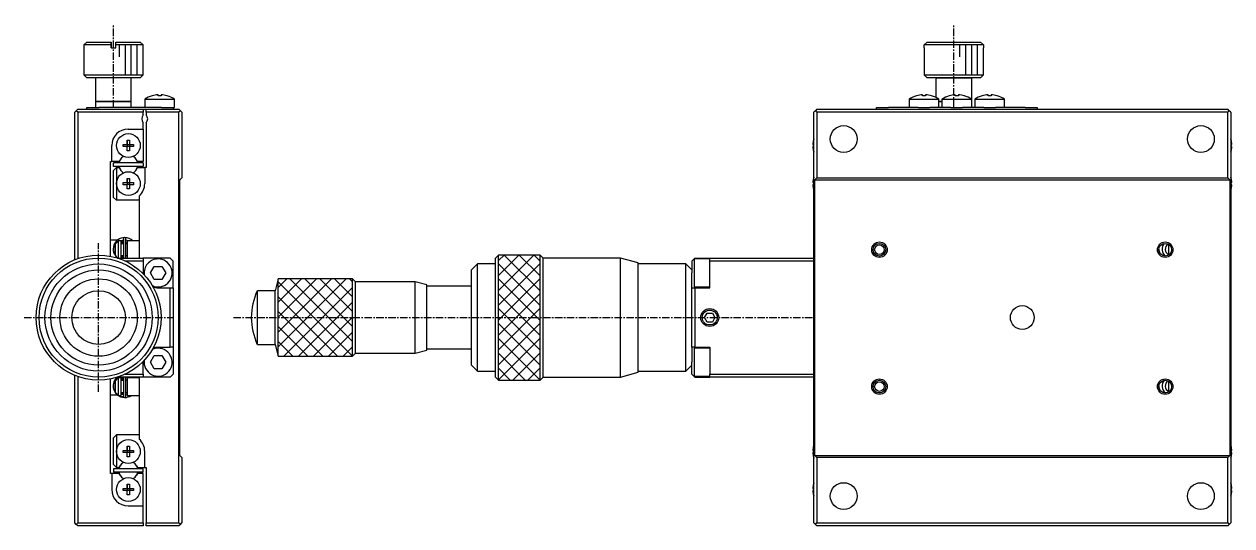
# Model space of a CAD drawing. Extents: x 886 to 1299, y 205 to 435.
# Drawn here: x 1096 to 1298.9, y 294.2 to 378.5 of the extents above; entities that cross this region are included whole.
import ezdxf

# ---------------------------------------------------------------- set-up
doc = ezdxf.new("R2010")
doc.units = 0
doc.linetypes.add('CENTER', pattern=[2, 1.25, -0.25, 0.25, -0.25])
doc.layers.get('0').update_dxf_attribs({"linetype": 'CONTINUOUS'})
doc.layers.add('1', color=7, linetype='CONTINUOUS')
doc.layers.add('CENTER', color=1, linetype='CENTER')

msp = doc.modelspace()

# ---------------------------------------------------------------- linework, layer by layer
at = {"color": 3, "linetype": 'CONTINUOUS'}
for p, q in [((1112.05, 372.99), (1112.05, 374.99)), ((1113.05, 369.99), (1113.05, 374.99)), ((1114.05, 369.99), (1114.05, 374.99)), ((1115.05, 369.99), (1115.05, 374.99)), ((1253.2, 372.99), (1253.2, 374.99)), ((1254.2, 369.99), (1254.2, 374.99)), ((1255.2, 369.99), (1255.2, 374.99)), ((1256.2, 369.99), (1256.2, 374.99)), ((1181.65, 339.69), (1175.7, 333.75)), ((1179.15, 339.69), (1175.7, 336.25)), ((1176.65, 339.69), (1175.7, 338.75)), ((1182.7, 333.69), (1176.7, 339.69)), ((1182.7, 336.19), (1179.2, 339.69)), ((1182.7, 338.69), (1181.7, 339.69)), ((1182.7, 338.25), (1175.7, 331.25)), ((1182.7, 331.19), (1175.7, 338.19)), ((1150.15, 335.69), (1138.7, 324.25)), ((1147.65, 335.69), (1138.7, 326.75)), ((1145.15, 335.69), (1138.7, 329.25)), ((1142.65, 335.69), (1138.7, 331.75)), ((1140.15, 335.69), (1138.7, 334.25)), ((1151.2, 322.69), (1138.7, 335.19)), ((1151.2, 325.19), (1140.7, 335.69)), ((1151.2, 327.69), (1143.2, 335.69)), ((1151.2, 330.19), (1145.7, 335.69)), ((1151.2, 332.69), (1148.2, 335.69)), ((1151.2, 335.19), (1150.7, 335.69)), ((1182.7, 335.75), (1175.7, 328.75)), ((1182.7, 328.69), (1175.7, 335.69)), ((1148.7, 322.69), (1138.7, 332.69)), ((1151.2, 334.25), (1139.65, 322.69)), ((1182.7, 333.25), (1175.7, 326.25)), ((1182.7, 326.19), (1175.7, 333.19)), ((1151.2, 331.75), (1142.15, 322.69)), ((1182.7, 330.75), (1175.7, 323.75)), ((1182.7, 323.69), (1175.7, 330.69)), ((1146.2, 322.69), (1138.7, 330.19)), ((1151.2, 329.25), (1144.65, 322.69)), ((1143.7, 322.69), (1138.7, 327.69)), ((1151.2, 326.75), (1147.15, 322.69)), ((1182.7, 328.25), (1175.7, 321.25)), ((1182.7, 321.19), (1175.7, 328.19)), ((1141.2, 322.69), (1138.7, 325.19)), ((1182.7, 325.75), (1175.7, 318.75)), ((1182.7, 318.69), (1175.7, 325.69)), ((1151.2, 324.25), (1149.65, 322.69)), ((1180.2, 318.69), (1175.7, 323.19)), ((1182.7, 323.25), (1178.15, 318.69)), ((1177.7, 318.69), (1175.7, 320.69)), ((1182.7, 320.75), (1180.65, 318.69))]:
    msp.add_line(p, q, dxfattribs=at)
for centre, radius in [((1239.7, 340.59), 1.3), ((1287.7, 340.59), 1.3), ((1211.2, 329.19), 1.5), ((1239.7, 317.59), 1.3), ((1287.7, 317.59), 1.3)]:
    msp.add_circle(centre, radius, dxfattribs=at)
at = {"layer": '1', "color": 7, "linetype": 'CONTINUOUS'}
for p, q in [((1106.55, 375.49), (1106.05, 374.99)), ((1106.55, 375.49), (1110.65, 375.49)), ((1110.65, 375.49), (1110.65, 374.99)), ((1110.65, 374.99), (1110.65, 375.49)), ((1111.45, 374.99), (1111.45, 375.49)), ((1111.45, 375.49), (1115.55, 375.49)), ((1116.05, 374.99), (1115.55, 375.49)), ((1247.22, 374.99), (1247.72, 375.49)), ((1247.72, 375.49), (1256.69, 375.49)), ((1256.69, 375.49), (1257.19, 374.99)), ((1106.05, 374.99), (1106.05, 369.99)), ((1110.65, 374.99), (1106.05, 374.99)), ((1110.65, 374.99), (1110.65, 374.49)), ((1110.65, 374.49), (1110.65, 374.99)), ((1110.65, 374.49), (1111.45, 374.49)), ((1111.45, 374.49), (1111.45, 374.99)), ((1116.05, 374.99), (1111.45, 374.99)), ((1116.05, 369.99), (1116.05, 374.99)), ((1247.2, 374.49), (1247.2, 369.99)), ((1247.2, 374.49), (1247.22, 374.49)), ((1257.19, 374.99), (1247.22, 374.99)), ((1247.22, 374.49), (1247.22, 374.99)), ((1257.19, 374.99), (1257.19, 374.49)), ((1257.19, 374.49), (1257.2, 374.49)), ((1257.2, 369.99), (1257.2, 374.49)), ((1106.05, 369.99), (1106.55, 369.49)), ((1106.05, 369.99), (1116.05, 369.99)), ((1115.55, 369.49), (1106.55, 369.49)), ((1108.05, 369.49), (1108.05, 365.49)), ((1114.05, 365.49), (1114.05, 369.49)), ((1115.55, 369.49), (1116.05, 369.99)), ((1247.2, 369.99), (1247.7, 369.49)), ((1247.2, 369.99), (1257.2, 369.99)), ((1256.7, 369.49), (1247.7, 369.49)), ((1249.2, 369.49), (1247.7, 369.49)), ((1249.2, 369.49), (1249.2, 366.17)), ((1249.2, 369.49), (1255.2, 369.49)), ((1255.2, 369.49), (1249.2, 369.49)), ((1255.2, 365.88), (1255.2, 369.49)), ((1256.7, 369.49), (1255.2, 369.49)), ((1256.7, 369.49), (1257.2, 369.99)), ((1108.05, 365.49), (1108.05, 364.49)), ((1114.05, 365.49), (1108.05, 365.49)), ((1108.05, 365.49), (1114.05, 365.49)), ((1114.05, 364.49), (1114.05, 365.49)), ((1116.3, 365.88), (1116.3, 364.49)), ((1116.3, 365.88), (1121.3, 365.88)), ((1117.54, 366.45), (1117.54, 366.46)), ((1118.54, 366.45), (1118.54, 366.63)), ((1119.06, 366.45), (1118.54, 366.45)), ((1119.06, 366.63), (1119.06, 366.45)), ((1120.06, 366.46), (1120.06, 366.45)), ((1121.3, 364.49), (1121.3, 365.88)), ((1244.7, 365.88), (1244.7, 364.49)), ((1244.7, 365.88), (1247.2, 365.88)), ((1245.95, 366.45), (1245.94, 366.46)), ((1246.94, 366.45), (1246.94, 366.63)), ((1247.46, 366.45), (1246.94, 366.45)), ((1247.2, 365.88), (1249.7, 365.88)), ((1247.46, 366.63), (1247.46, 366.45)), ((1248.47, 366.46), (1248.46, 366.45)), ((1249.7, 364.49), (1249.7, 365.88)), ((1250.2, 365.49), (1249.7, 365.49)), ((1249.7, 365.49), (1250.2, 365.49)), ((1250.2, 365.88), (1250.2, 364.49)), ((1250.2, 365.88), (1252.7, 365.88)), ((1251.45, 366.45), (1251.44, 366.46)), ((1252.44, 366.45), (1252.44, 366.63)), ((1252.96, 366.45), (1252.44, 366.45)), ((1252.7, 365.88), (1255.2, 365.88)), ((1252.96, 366.63), (1252.96, 366.45)), ((1253.97, 366.46), (1253.96, 366.45)), ((1255.2, 364.49), (1255.2, 365.88)), ((1255.7, 365.88), (1255.7, 364.49)), ((1255.7, 365.88), (1258.2, 365.88)), ((1256.95, 366.45), (1256.94, 366.46)), ((1257.94, 366.45), (1257.94, 366.63)), ((1258.46, 366.45), (1257.94, 366.45)), ((1258.2, 365.88), (1260.7, 365.88)), ((1258.46, 366.63), (1258.46, 366.45)), ((1259.47, 366.46), (1259.46, 366.45)), ((1260.7, 364.49), (1260.7, 365.88)), ((1104.8, 363.94), (1104.55, 363.69)), ((1104.55, 338.9), (1104.55, 363.69)), ((1104.8, 363.94), (1105.05, 364.19)), ((1105.05, 363.69), (1104.8, 363.94)), ((1105.05, 364.19), (1116.05, 364.19)), ((1105.05, 363.69), (1105.05, 339.09)), ((1116.05, 363.69), (1105.05, 363.69)), ((1106.6, 364.49), (1108.6, 364.49)), ((1106.6, 364.19), (1106.6, 364.49)), ((1117.72, 364.49), (1108.6, 364.49)), ((1116.05, 364.19), (1116.05, 363.69)), ((1116.05, 364.19), (1116.55, 364.19)), ((1116.05, 363.25), (1116.05, 363.69)), ((1116.55, 363.69), (1116.55, 364.19)), ((1116.55, 364.19), (1122.05, 364.19)), ((1116.55, 363.69), (1116.55, 363.25)), ((1122.05, 363.69), (1116.55, 363.69)), ((1119.1, 364.49), (1117.72, 364.49)), ((1119.1, 364.49), (1121.1, 364.49)), ((1121.1, 364.49), (1121.1, 364.19)), ((1121.1, 364.49), (1121.3, 364.49)), ((1122.05, 364.19), (1122.3, 363.94)), ((1122.3, 363.94), (1122.05, 363.69)), ((1122.05, 294.69), (1122.05, 363.69)), ((1122.55, 363.69), (1122.3, 363.94)), ((1122.55, 363.69), (1122.55, 352.69)), ((1228.95, 363.94), (1228.7, 363.69)), ((1228.7, 294.69), (1228.7, 363.69)), ((1229.2, 364.19), (1228.95, 363.94)), ((1229.2, 363.69), (1228.95, 363.94)), ((1229.2, 364.19), (1298.2, 364.19)), ((1298.2, 363.69), (1229.2, 363.69)), ((1229.2, 363.69), (1229.2, 352.69)), ((1239.2, 364.49), (1241.2, 364.49)), ((1239.2, 364.19), (1239.2, 364.49)), ((1246.13, 364.49), (1241.2, 364.49)), ((1246.22, 364.49), (1246.13, 364.49)), ((1246.22, 364.49), (1247.2, 364.49)), ((1247.2, 364.49), (1248.18, 364.49)), ((1248.28, 364.49), (1248.18, 364.49)), ((1251.63, 364.49), (1248.28, 364.49)), ((1251.72, 364.49), (1251.63, 364.49)), ((1251.72, 364.49), (1252.7, 364.49)), ((1252.7, 364.49), (1253.68, 364.49)), ((1253.78, 364.49), (1253.68, 364.49)), ((1257.13, 364.49), (1253.78, 364.49)), ((1257.22, 364.49), (1257.13, 364.49)), ((1257.22, 364.49), (1258.2, 364.49)), ((1258.2, 364.49), (1259.18, 364.49)), ((1259.28, 364.49), (1259.18, 364.49)), ((1264.2, 364.49), (1259.28, 364.49)), ((1264.2, 364.49), (1266.2, 364.49)), ((1266.2, 364.49), (1266.2, 364.19)), ((1298.45, 363.94), (1298.2, 364.19)), ((1298.45, 363.94), (1298.2, 363.69)), ((1298.2, 352.69), (1298.2, 363.69)), ((1298.7, 363.69), (1298.45, 363.94)), ((1298.7, 363.69), (1298.7, 294.69)), ((1116.05, 360.84), (1116.05, 361.93)), ((1116.55, 361.93), (1116.55, 354.39)), ((1113.5, 360.84), (1116.05, 360.84)), ((1116.05, 360.84), (1116.05, 355.39)), ((1110.75, 355.39), (1110.75, 358.09)), ((1112.66, 358.27), (1113.37, 358.27)), ((1112.66, 357.91), (1112.66, 358.27)), ((1113.37, 357.91), (1112.66, 357.91)), ((1113.37, 358.98), (1113.37, 358.27)), ((1113.37, 358.27), (1113.37, 358.98)), ((1113.37, 358.98), (1113.73, 358.98)), ((1113.38, 358.26), (1113.37, 358.27)), ((1113.38, 357.92), (1113.37, 357.91)), ((1113.37, 357.2), (1113.37, 357.91)), ((1113.37, 357.2), (1113.37, 357.91)), ((1113.73, 357.2), (1113.37, 357.2)), ((1113.38, 357.92), (1113.38, 358.26)), ((1113.38, 358.26), (1113.72, 358.26)), ((1113.72, 357.92), (1113.38, 357.92)), ((1113.72, 358.26), (1113.73, 358.27)), ((1113.72, 358.26), (1113.72, 357.92)), ((1113.72, 357.92), (1113.73, 357.91)), ((1113.73, 358.98), (1113.73, 358.27)), ((1113.73, 358.27), (1114.44, 358.27)), ((1114.44, 357.91), (1113.73, 357.91)), ((1113.73, 357.91), (1113.73, 357.2)), ((1114.44, 358.27), (1114.44, 357.91)), ((1228.51, 358.27), (1228.63, 358.27)), ((1228.63, 357.91), (1228.51, 357.91)), ((1228.63, 358.98), (1228.63, 358.98)), ((1228.63, 358.27), (1228.63, 357.91)), ((1228.63, 357.2), (1228.63, 357.2)), ((1298.77, 358.98), (1298.78, 358.98)), ((1298.77, 357.91), (1298.77, 358.27)), ((1298.77, 358.27), (1298.89, 358.27)), ((1298.89, 357.91), (1298.77, 357.91)), ((1298.78, 357.2), (1298.77, 357.2)), ((1110.55, 339.5), (1110.55, 355.39)), ((1110.55, 355.39), (1110.75, 355.39)), ((1112, 355.39), (1110.75, 355.39)), ((1116.05, 355.19), (1111.05, 355.19)), ((1111.05, 354.59), (1111.05, 355.19)), ((1112.17, 355.68), (1112, 355.39)), ((1115.09, 355.39), (1114.92, 355.68)), ((1116.05, 355.39), (1115.09, 355.39)), ((1116.05, 355.19), (1116.05, 354.59)), ((1116.05, 354.59), (1111.05, 354.59)), ((1111.05, 353.89), (1111.55, 354.39)), ((1111.05, 349.39), (1111.05, 353.89)), ((1111.55, 354.39), (1112, 354.39)), ((1111.55, 354.39), (1111.55, 351.69)), ((1112, 354.39), (1112.17, 354.1)), ((1114.92, 354.1), (1115.09, 354.39)), ((1115.09, 354.39), (1116.3, 354.39)), ((1116.55, 354.39), (1116.3, 354.39)), ((1116.3, 354.39), (1116.3, 351.69)), ((1111.55, 351.69), (1111.55, 348.89)), ((1112.66, 351.87), (1113.37, 351.87)), ((1112.66, 351.51), (1112.66, 351.87)), ((1113.37, 351.51), (1112.66, 351.51)), ((1113.37, 352.58), (1113.37, 351.87)), ((1113.37, 351.87), (1113.37, 352.58)), ((1113.37, 352.58), (1113.73, 352.58)), ((1113.38, 351.86), (1113.37, 351.87)), ((1113.38, 351.52), (1113.37, 351.51)), ((1113.37, 350.8), (1113.37, 351.51)), ((1113.37, 350.8), (1113.37, 351.51)), ((1113.38, 351.52), (1113.38, 351.86)), ((1113.38, 351.86), (1113.72, 351.86)), ((1113.72, 351.52), (1113.38, 351.52)), ((1113.72, 351.86), (1113.73, 351.87)), ((1113.72, 351.86), (1113.72, 351.52)), ((1113.72, 351.52), (1113.73, 351.51)), ((1113.73, 352.58), (1113.73, 351.87)), ((1113.73, 351.87), (1114.44, 351.87)), ((1114.44, 351.51), (1113.73, 351.51)), ((1113.73, 351.51), (1113.73, 350.8)), ((1114.44, 351.87), (1114.44, 351.51)), ((1122.2, 352.34), (1122.55, 352.69)), ((1122.2, 306.04), (1122.2, 352.34)), ((1228.51, 351.87), (1228.63, 351.87)), ((1228.63, 351.51), (1228.51, 351.51)), ((1228.63, 352.58), (1228.63, 352.58)), ((1228.63, 351.87), (1228.63, 351.51)), ((1228.85, 352.34), (1229.2, 352.69)), ((1228.85, 352.34), (1298.55, 352.34)), ((1228.85, 306.04), (1228.85, 352.34)), ((1229.2, 352.69), (1298.2, 352.69)), ((1298.2, 352.69), (1298.55, 352.34)), ((1298.55, 352.34), (1298.55, 306.04)), ((1298.77, 352.58), (1298.78, 352.58)), ((1298.77, 351.51), (1298.77, 351.87)), ((1298.77, 351.87), (1298.89, 351.87)), ((1298.89, 351.51), (1298.77, 351.51)), ((1111.55, 348.89), (1111.05, 349.39)), ((1113.73, 350.8), (1113.37, 350.8)), ((1115.35, 349.61), (1115.35, 341.67)), ((1228.63, 350.8), (1228.63, 350.8)), ((1298.78, 350.8), (1298.77, 350.8)), ((1115.35, 348.89), (1111.55, 348.89)), ((1111.69, 342.19), (1110.55, 342.19)), ((1111.35, 341.51), (1111.85, 342.04)), ((1111.35, 341.51), (1111.35, 339.67)), ((1111.35, 339.67), (1111.35, 341.51)), ((1112.35, 342.09), (1111.85, 342.09)), ((1111.85, 342.09), (1111.85, 342.04)), ((1111.85, 342.04), (1111.85, 339.19)), ((1112.24, 342.51), (1112.18, 342.49)), ((1112.24, 342.09), (1112.75, 342.24)), ((1112.33, 342.13), (1112.33, 342.13)), ((1112.35, 339.19), (1112.35, 342.09)), ((1112.75, 341.59), (1112.35, 341.59)), ((1112.55, 341.59), (1112.55, 342.14)), ((1112.75, 341.69), (1112.55, 341.69)), ((1112.75, 342.45), (1112.75, 339.19)), ((1113.14, 339.19), (1113.14, 342.45)), ((1113.14, 342.24), (1113.64, 342.09)), ((1113.35, 341.69), (1113.14, 341.69)), ((1113.35, 341.59), (1113.14, 341.59)), ((1115.35, 342.09), (1113.35, 342.09)), ((1113.35, 342.09), (1113.35, 341.59)), ((1113.35, 342.09), (1113.35, 339.19)), ((1113.35, 341.59), (1113.35, 339.59)), ((1113.35, 341.59), (1113.35, 339.59)), ((1113.55, 342.13), (1113.55, 342.09)), ((1115.35, 341.67), (1115.35, 339.52)), ((1288.3, 339.77), (1288.3, 341.48)), ((1111.81, 339.19), (1111.35, 339.67)), ((1111.7, 339.2), (1111.72, 339.19)), ((1111.75, 339.19), (1116.05, 339.19)), ((1112.35, 339.59), (1112.75, 339.59)), ((1112.55, 339.27), (1112.55, 339.59)), ((1113.14, 339.59), (1113.35, 339.59)), ((1113.35, 339.59), (1113.35, 339.2)), ((1115.35, 339.52), (1115.35, 339.19)), ((1120.55, 339.19), (1116.05, 339.19)), ((1116.05, 339.19), (1116.05, 338.69)), ((1121.05, 338.69), (1120.55, 339.19)), ((1175.7, 339.69), (1175.2, 339.19)), ((1175.2, 329.19), (1175.2, 339.19)), ((1182.7, 339.69), (1175.7, 339.69)), ((1175.7, 329.19), (1175.7, 339.69)), ((1183.2, 339.19), (1182.7, 339.69)), ((1182.7, 329.19), (1182.7, 339.69)), ((1196.2, 339.19), (1183.2, 339.19)), ((1183.2, 329.19), (1183.2, 339.19)), ((1199.2, 338.39), (1196.2, 339.19)), ((1196.2, 329.19), (1196.2, 339.19)), ((1208.7, 339.19), (1208.2, 338.69)), ((1211.2, 339.04), (1208.6, 339.04)), ((1208.6, 339.04), (1208.6, 334.34)), ((1208.7, 339.19), (1211.2, 339.19)), ((1211.2, 339.19), (1228.7, 339.19)), ((1211.2, 338.69), (1211.2, 339.19)), ((1286.64, 340.7), (1286.64, 340.72)), ((1288.3, 339.77), (1288.3, 339.7)), ((1116.05, 338.69), (1113.02, 338.69)), ((1116.05, 338.69), (1116.05, 336.69)), ((1117.28, 336.69), (1117.91, 337.79)), ((1117.91, 337.79), (1119.18, 337.79)), ((1119.18, 337.79), (1119.82, 336.69)), ((1121.05, 334.19), (1121.05, 338.69)), ((1172.2, 338.19), (1171.2, 337.19)), ((1171.2, 329.19), (1171.2, 337.19)), ((1175.2, 338.19), (1172.2, 338.19)), ((1172.2, 329.19), (1172.2, 338.19)), ((1199.2, 329.19), (1199.2, 338.39)), ((1207.2, 338.19), (1199.2, 338.19)), ((1208.2, 337.19), (1207.2, 338.19)), ((1207.2, 329.19), (1207.2, 338.19)), ((1208.2, 338.69), (1208.2, 336.69)), ((1228.7, 338.69), (1211.2, 338.69)), ((1211.2, 334.19), (1211.2, 338.69)), ((1117.91, 335.59), (1117.28, 336.69)), ((1119.18, 335.59), (1117.91, 335.59)), ((1119.82, 336.69), (1119.18, 335.59)), ((1138.7, 335.69), (1138.2, 333.69)), ((1151.2, 335.69), (1138.7, 335.69)), ((1138.7, 329.19), (1138.7, 335.69)), ((1151.7, 335.19), (1151.2, 335.69)), ((1151.2, 329.19), (1151.2, 335.69)), ((1161.7, 335.19), (1151.7, 335.19)), ((1151.7, 329.19), (1151.7, 335.19)), ((1163.7, 334.69), (1161.7, 335.19)), ((1161.7, 329.19), (1161.7, 335.19)), ((1208.2, 334.19), (1208.2, 336.69)), ((1118.55, 334.19), (1120.55, 334.19)), ((1120.55, 334.19), (1121.05, 334.19)), ((1120.55, 324.19), (1120.55, 334.19)), ((1121.05, 334.19), (1121.05, 324.19)), ((1138.2, 333.69), (1135.22, 333.69)), ((1135.22, 329.19), (1135.22, 333.69)), ((1138.2, 329.19), (1138.2, 333.69)), ((1163.7, 329.19), (1163.7, 334.69)), ((1171.2, 334.44), (1163.7, 334.44)), ((1208.2, 334.19), (1208.7, 334.19)), ((1208.2, 324.19), (1208.2, 334.19)), ((1208.6, 334.34), (1211.2, 334.34)), ((1208.7, 334.19), (1211.2, 334.19)), ((1208.7, 334.19), (1208.7, 324.19)), ((1135.22, 324.69), (1135.22, 329.19)), ((1138.2, 324.69), (1138.2, 329.19)), ((1138.7, 322.69), (1138.7, 329.19)), ((1151.2, 322.69), (1151.2, 329.19)), ((1151.7, 323.19), (1151.7, 329.19)), ((1161.7, 323.19), (1161.7, 329.19)), ((1163.7, 323.69), (1163.7, 329.19)), ((1171.2, 321.19), (1171.2, 329.19)), ((1172.2, 320.19), (1172.2, 329.19)), ((1175.2, 319.19), (1175.2, 329.19)), ((1175.7, 318.69), (1175.7, 329.19)), ((1182.7, 318.69), (1182.7, 329.19)), ((1183.2, 319.19), (1183.2, 329.19)), ((1196.2, 319.19), (1196.2, 329.19)), ((1199.2, 319.99), (1199.2, 329.19)), ((1207.2, 320.19), (1207.2, 329.19)), ((1210.34, 329.19), (1210.77, 329.94)), ((1210.77, 328.44), (1210.34, 329.19)), ((1210.77, 329.94), (1211.64, 329.94)), ((1211.64, 329.94), (1212.07, 329.19)), ((1212.07, 329.19), (1211.64, 328.44)), ((1211.64, 328.44), (1210.77, 328.44)), ((1135.22, 324.69), (1138.2, 324.69)), ((1138.2, 324.69), (1138.7, 322.69)), ((1117.28, 321.69), (1117.91, 322.79)), ((1117.91, 322.79), (1119.18, 322.79)), ((1118.55, 324.19), (1120.55, 324.19)), ((1119.18, 322.79), (1119.82, 321.69)), ((1121.05, 324.19), (1120.55, 324.19)), ((1121.05, 324.19), (1121.05, 319.69)), ((1138.7, 322.69), (1151.2, 322.69)), ((1151.2, 322.69), (1151.7, 323.19)), ((1151.7, 323.19), (1161.7, 323.19)), ((1161.7, 323.19), (1163.7, 323.69)), ((1163.7, 323.94), (1171.2, 323.94)), ((1208.2, 324.19), (1208.2, 321.69)), ((1208.7, 324.19), (1208.2, 324.19)), ((1211.2, 324.04), (1208.6, 324.04)), ((1208.6, 324.04), (1208.6, 319.34)), ((1208.7, 324.19), (1211.2, 324.19)), ((1211.2, 324.19), (1211.2, 319.69)), ((1116.05, 319.69), (1116.05, 321.69)), ((1117.91, 320.59), (1117.28, 321.69)), ((1119.18, 320.59), (1117.91, 320.59)), ((1119.82, 321.69), (1119.18, 320.59)), ((1171.2, 321.19), (1172.2, 320.19)), ((1207.2, 320.19), (1208.2, 321.19)), ((1208.2, 319.69), (1208.2, 321.69)), ((1104.55, 294.69), (1104.55, 319.48)), ((1105.05, 319.29), (1105.05, 294.69)), ((1110.55, 302.99), (1110.55, 318.88)), ((1111.35, 318.51), (1111.85, 319.04)), ((1111.35, 318.51), (1111.35, 316.67)), ((1111.35, 316.67), (1111.35, 318.51)), ((1111.69, 319.19), (1111.67, 319.17)), ((1116.05, 319.19), (1111.75, 319.19)), ((1112.35, 319.09), (1111.85, 319.09)), ((1111.85, 319.09), (1111.85, 319.04)), ((1111.85, 319.04), (1111.85, 316.15)), ((1112.24, 319.09), (1112.5, 319.19)), ((1112.33, 319.13), (1112.33, 319.13)), ((1112.35, 316.09), (1112.35, 319.09)), ((1112.75, 318.59), (1112.35, 318.59)), ((1112.55, 318.59), (1112.55, 319.14)), ((1112.75, 318.69), (1112.55, 318.69)), ((1112.75, 319.19), (1112.75, 315.95)), ((1113.02, 319.69), (1116.05, 319.69)), ((1113.14, 315.95), (1113.14, 319.19)), ((1113.35, 318.69), (1113.14, 318.69)), ((1113.35, 318.59), (1113.14, 318.59)), ((1115.35, 319.09), (1113.35, 319.09)), ((1113.35, 319.09), (1113.35, 316.09)), ((1113.35, 319.09), (1113.35, 318.59)), ((1113.35, 318.59), (1113.35, 316.59)), ((1113.35, 318.59), (1113.35, 316.59)), ((1113.39, 319.19), (1113.64, 319.09)), ((1113.55, 319.13), (1113.55, 319.09)), ((1114.3, 319.09), (1114.19, 319.19)), ((1115.35, 319.19), (1115.35, 318.67)), ((1115.35, 318.67), (1115.35, 316.52)), ((1116.05, 319.69), (1116.05, 319.19)), ((1120.55, 319.19), (1116.05, 319.19)), ((1120.55, 319.19), (1121.05, 319.69)), ((1172.2, 320.19), (1175.2, 320.19)), ((1175.2, 319.19), (1175.7, 318.69)), ((1175.7, 318.69), (1182.7, 318.69)), ((1182.7, 318.69), (1183.2, 319.19)), ((1183.2, 319.19), (1196.2, 319.19)), ((1196.2, 319.19), (1199.2, 319.99)), ((1199.2, 320.19), (1207.2, 320.19)), ((1208.2, 319.69), (1208.7, 319.19)), ((1208.6, 319.34), (1211.2, 319.34)), ((1208.7, 319.19), (1211.2, 319.19)), ((1211.2, 319.19), (1211.2, 319.69)), ((1211.2, 319.69), (1228.7, 319.69)), ((1228.7, 319.19), (1211.2, 319.19)), ((1288.3, 316.77), (1288.3, 318.48)), ((1111.85, 316.15), (1111.35, 316.67)), ((1112.35, 316.59), (1112.75, 316.59)), ((1112.55, 316.27), (1112.55, 316.59)), ((1113.14, 316.59), (1113.35, 316.59)), ((1113.35, 316.59), (1113.35, 316.09)), ((1115.35, 316.52), (1115.35, 308.77)), ((1286.64, 317.7), (1286.64, 317.72)), ((1288.3, 316.77), (1288.3, 316.7)), ((1110.55, 316.19), (1111.72, 316.19)), ((1111.85, 316.15), (1111.85, 316.09)), ((1111.85, 316.09), (1112.35, 316.09)), ((1112.14, 315.93), (1112.17, 315.92)), ((1112.17, 315.92), (1112.22, 316.09)), ((1112.17, 315.92), (1112.18, 315.91)), ((1112.17, 315.92), (1112.17, 315.92)), ((1112.18, 315.91), (1112.75, 315.93)), ((1112.23, 315.89), (1112.91, 315.76)), ((1113.35, 316.2), (1113.14, 316.16)), ((1113.35, 316.09), (1115.35, 316.09)), ((1111.05, 308.99), (1111.55, 309.49)), ((1111.05, 304.49), (1111.05, 308.99)), ((1115.35, 309.49), (1111.55, 309.49)), ((1111.55, 309.49), (1111.55, 306.69)), ((1111.55, 306.69), (1111.55, 303.99)), ((1112.66, 306.87), (1113.37, 306.87)), ((1112.66, 306.51), (1112.66, 306.87)), ((1113.37, 306.51), (1112.66, 306.51)), ((1113.37, 307.58), (1113.37, 306.87)), ((1113.37, 306.87), (1113.37, 307.58)), ((1113.37, 307.58), (1113.73, 307.58)), ((1113.38, 306.86), (1113.37, 306.87)), ((1113.38, 306.52), (1113.37, 306.51)), ((1113.37, 305.8), (1113.37, 306.51)), ((1113.37, 305.8), (1113.37, 306.51)), ((1113.38, 306.52), (1113.38, 306.86)), ((1113.38, 306.86), (1113.72, 306.86)), ((1113.72, 306.52), (1113.38, 306.52)), ((1113.72, 306.86), (1113.73, 306.87)), ((1113.72, 306.86), (1113.72, 306.52)), ((1113.72, 306.52), (1113.73, 306.51)), ((1113.73, 307.58), (1113.73, 306.87)), ((1113.73, 306.87), (1114.44, 306.87)), ((1114.44, 306.51), (1113.73, 306.51)), ((1113.73, 306.51), (1113.73, 305.8)), ((1114.44, 306.87), (1114.44, 306.51)), ((1116.3, 303.99), (1116.3, 306.69)), ((1228.51, 306.87), (1228.63, 306.87)), ((1228.63, 306.51), (1228.51, 306.51)), ((1228.63, 307.58), (1228.63, 307.58)), ((1228.63, 306.87), (1228.63, 306.51)), ((1298.77, 307.58), (1298.78, 307.58)), ((1298.77, 306.51), (1298.77, 306.87)), ((1298.77, 306.87), (1298.89, 306.87)), ((1298.89, 306.51), (1298.77, 306.51)), ((1111.55, 303.99), (1111.05, 304.49)), ((1112, 303.99), (1112.17, 304.28)), ((1113.73, 305.8), (1113.37, 305.8)), ((1114.92, 304.28), (1115.09, 303.99)), ((1122.55, 305.69), (1122.2, 306.04)), ((1122.55, 305.69), (1122.55, 294.69)), ((1228.63, 305.8), (1228.63, 305.8)), ((1228.85, 306.04), (1298.55, 306.04)), ((1229.2, 305.69), (1228.85, 306.04)), ((1298.2, 305.69), (1229.2, 305.69)), ((1229.2, 305.69), (1229.2, 294.69)), ((1298.55, 306.04), (1298.2, 305.69)), ((1298.2, 294.69), (1298.2, 305.69)), ((1298.78, 305.8), (1298.77, 305.8)), ((1110.75, 302.99), (1110.55, 302.99)), ((1112, 302.99), (1110.75, 302.99)), ((1110.75, 302.99), (1110.75, 300.29)), ((1111.05, 303.79), (1111.05, 303.19)), ((1116.05, 303.79), (1111.05, 303.79)), ((1116.05, 303.19), (1111.05, 303.19)), ((1111.55, 303.99), (1112, 303.99)), ((1112.17, 302.7), (1112, 302.99)), ((1115.09, 302.99), (1114.92, 302.7)), ((1115.09, 303.99), (1116.3, 303.99)), ((1116.05, 302.99), (1115.09, 302.99)), ((1116.05, 303.19), (1116.05, 303.79)), ((1116.05, 297.54), (1116.05, 302.99)), ((1116.3, 303.99), (1116.55, 303.99)), ((1116.55, 303.99), (1116.55, 294.69)), ((1112.66, 300.47), (1113.37, 300.47)), ((1112.66, 300.11), (1112.66, 300.47)), ((1113.37, 301.18), (1113.37, 300.47)), ((1113.37, 300.47), (1113.37, 301.18)), ((1113.37, 301.18), (1113.73, 301.18)), ((1113.38, 300.46), (1113.37, 300.47)), ((1113.38, 300.12), (1113.38, 300.46)), ((1113.38, 300.46), (1113.72, 300.46)), ((1113.72, 300.46), (1113.73, 300.47)), ((1113.72, 300.46), (1113.72, 300.12)), ((1113.73, 301.18), (1113.73, 300.47)), ((1113.73, 300.47), (1114.44, 300.47)), ((1114.44, 300.47), (1114.44, 300.11)), ((1228.51, 300.47), (1228.63, 300.47)), ((1228.63, 301.18), (1228.63, 301.18)), ((1228.63, 300.47), (1228.63, 300.11)), ((1298.77, 301.18), (1298.78, 301.18)), ((1298.77, 300.11), (1298.77, 300.47)), ((1298.77, 300.47), (1298.89, 300.47)), ((1113.37, 300.11), (1112.66, 300.11)), ((1113.38, 300.12), (1113.37, 300.11)), ((1113.37, 299.4), (1113.37, 300.11)), ((1113.37, 299.4), (1113.37, 300.11)), ((1113.73, 299.4), (1113.37, 299.4)), ((1113.72, 300.12), (1113.38, 300.12)), ((1113.72, 300.12), (1113.73, 300.11)), ((1114.44, 300.11), (1113.73, 300.11)), ((1113.73, 300.11), (1113.73, 299.4)), ((1228.63, 300.11), (1228.51, 300.11)), ((1228.63, 299.4), (1228.63, 299.4)), ((1298.89, 300.11), (1298.77, 300.11)), ((1298.78, 299.4), (1298.77, 299.4)), ((1113.5, 297.54), (1116.05, 297.54)), ((1116.05, 294.69), (1116.05, 297.54)), ((1104.8, 294.44), (1104.55, 294.69)), ((1104.8, 294.44), (1105.05, 294.69)), ((1105.05, 294.19), (1104.8, 294.44)), ((1105.05, 294.69), (1116.05, 294.69)), ((1116.05, 294.19), (1105.05, 294.19)), ((1116.05, 294.69), (1116.05, 294.19)), ((1116.55, 294.69), (1122.05, 294.69)), ((1116.55, 294.19), (1116.55, 294.69)), ((1122.05, 294.19), (1116.55, 294.19)), ((1122.05, 294.69), (1122.3, 294.44)), ((1122.3, 294.44), (1122.05, 294.19)), ((1122.3, 294.44), (1122.55, 294.69)), ((1228.7, 294.69), (1228.95, 294.44)), ((1228.95, 294.44), (1229.2, 294.69)), ((1228.95, 294.44), (1229.2, 294.19)), ((1229.2, 294.69), (1298.2, 294.69)), ((1298.2, 294.19), (1229.2, 294.19)), ((1298.2, 294.69), (1298.45, 294.44)), ((1298.2, 294.19), (1298.45, 294.44)), ((1298.45, 294.44), (1298.7, 294.69))]:
    msp.add_line(p, q, dxfattribs=at)
for points in [[(1112.33, 342.13), (1112.34, 342.14), (1112.36, 342.14), (1112.37, 342.15), (1112.39, 342.15), (1112.4, 342.15), (1112.42, 342.15), (1112.43, 342.15), (1112.45, 342.15), (1112.46, 342.15), (1112.48, 342.15), (1112.49, 342.15), (1112.51, 342.15), (1112.52, 342.14), (1112.54, 342.14), (1112.55, 342.14), (1112.57, 342.13), (1112.58, 342.12), (1112.59, 342.12), (1112.61, 342.11), (1112.62, 342.1), (1112.63, 342.09), (1112.64, 342.08), (1112.65, 342.07), (1112.66, 342.06), (1112.67, 342.05), (1112.68, 342.04), (1112.69, 342.03), (1112.7, 342.01), (1112.71, 342), (1112.72, 341.99), (1112.72, 341.97), (1112.73, 341.96), (1112.73, 341.94), (1112.74, 341.93), (1112.74, 341.92), (1112.74, 341.9), (1112.75, 341.89), (1112.75, 341.87), (1112.75, 341.86), (1112.75, 341.85)], [(1112.75, 339.55), (1112.75, 339.54), (1112.75, 339.52), (1112.74, 339.51), (1112.74, 339.49), (1112.74, 339.48), (1112.73, 339.46), (1112.73, 339.45), (1112.72, 339.44), (1112.72, 339.42), (1112.71, 339.41), (1112.7, 339.4), (1112.7, 339.38), (1112.69, 339.37), (1112.68, 339.36), (1112.67, 339.35), (1112.66, 339.34), (1112.65, 339.33), (1112.64, 339.32), (1112.62, 339.31), (1112.61, 339.3), (1112.6, 339.29), (1112.59, 339.28), (1112.57, 339.28), (1112.56, 339.27), (1112.55, 339.26), (1112.53, 339.26), (1112.52, 339.26), (1112.5, 339.25), (1112.49, 339.25), (1112.47, 339.25), (1112.46, 339.25), (1112.44, 339.25), (1112.43, 339.25), (1112.41, 339.25), (1112.4, 339.25), (1112.38, 339.25), (1112.37, 339.26), (1112.35, 339.26), (1112.35, 339.26)], [(1112.33, 319.13), (1112.34, 319.14), (1112.36, 319.14), (1112.37, 319.15), (1112.39, 319.15), (1112.4, 319.15), (1112.42, 319.15), (1112.43, 319.15), (1112.45, 319.15), (1112.46, 319.15), (1112.48, 319.15), (1112.49, 319.15), (1112.51, 319.15), (1112.52, 319.14), (1112.54, 319.14), (1112.55, 319.14), (1112.57, 319.13), (1112.58, 319.12), (1112.59, 319.12), (1112.61, 319.11), (1112.62, 319.1), (1112.63, 319.09), (1112.64, 319.08), (1112.65, 319.07), (1112.66, 319.06), (1112.67, 319.05), (1112.68, 319.04), (1112.69, 319.03), (1112.7, 319.01), (1112.71, 319), (1112.72, 318.99), (1112.72, 318.97), (1112.73, 318.96), (1112.73, 318.94), (1112.74, 318.93), (1112.74, 318.92), (1112.74, 318.9), (1112.75, 318.89), (1112.75, 318.87), (1112.75, 318.86), (1112.75, 318.85)], [(1112.75, 316.55), (1112.75, 316.54), (1112.75, 316.52), (1112.74, 316.51), (1112.74, 316.49), (1112.74, 316.48), (1112.73, 316.46), (1112.73, 316.45), (1112.72, 316.44), (1112.72, 316.42), (1112.71, 316.41), (1112.7, 316.4), (1112.7, 316.38), (1112.69, 316.37), (1112.68, 316.36), (1112.67, 316.35), (1112.66, 316.34), (1112.65, 316.33), (1112.64, 316.32), (1112.62, 316.31), (1112.61, 316.3), (1112.6, 316.29), (1112.59, 316.28), (1112.57, 316.28), (1112.56, 316.27), (1112.55, 316.26), (1112.53, 316.26), (1112.52, 316.26), (1112.5, 316.25), (1112.49, 316.25), (1112.47, 316.25), (1112.46, 316.25), (1112.44, 316.25), (1112.43, 316.25), (1112.41, 316.25), (1112.4, 316.25), (1112.38, 316.25), (1112.37, 316.26), (1112.35, 316.26), (1112.35, 316.26)], [(1112.23, 316.09), (1112.22, 316.08), (1112.21, 316.06), (1112.21, 316.05), (1112.2, 316.03), (1112.2, 316.02), (1112.19, 316.01), (1112.19, 315.99), (1112.19, 315.98), (1112.18, 315.97), (1112.18, 315.96), (1112.18, 315.95), (1112.18, 315.94), (1112.17, 315.93), (1112.17, 315.93), (1112.17, 315.92), (1112.17, 315.92)]]:
    msp.add_lwpolyline(points, dxfattribs=at)
for centre, radius in [((1233.7, 359.19), 2.25), ((1293.7, 359.19), 2.25), ((1113.55, 358.09), 2), ((1113.55, 351.69), 2), ((1239.7, 340.59), 1.07), ((1239.7, 340.59), 0.8), ((1287.7, 340.59), 1.07), ((1108.55, 329.19), 10.5), ((1108.55, 329.19), 10), ((1108.55, 329.19), 9), ((1108.55, 329.19), 8), ((1108.55, 329.19), 6.5), ((1108.55, 329.19), 4.5), ((1263.7, 329.19), 2), ((1211.2, 329.19), 1.25), ((1239.7, 317.59), 1.07), ((1287.7, 317.59), 1.07), ((1239.7, 317.59), 0.8), ((1113.55, 306.69), 2), ((1113.55, 300.29), 2), ((1233.7, 299.19), 2.25), ((1293.7, 299.19), 2.25)]:
    msp.add_circle(centre, radius, dxfattribs=at)
for centre, radius, start, end in [((1118.8, 362.14), 4.5, 106.2858, 123.749), ((1118.8, 362.14), 4.49, 93.3178, 106.2694), ((1118.8, 362.14), 4.49, 73.7306, 86.6822), ((1118.8, 362.14), 4.5, 56.251, 73.7142), ((1247.2, 362.14), 4.5, 106.2858, 123.749), ((1247.2, 362.14), 4.49, 93.3178, 106.2694), ((1247.2, 362.14), 4.49, 73.7306, 86.6822), ((1247.2, 362.14), 4.5, 56.251, 73.7142), ((1252.7, 362.14), 4.5, 106.2858, 123.749), ((1252.7, 362.14), 4.49, 93.3178, 106.2694), ((1252.7, 362.14), 4.49, 73.7306, 86.6822), ((1252.7, 362.14), 4.5, 56.251, 73.7142), ((1258.2, 362.14), 4.5, 106.2858, 123.749), ((1258.2, 362.14), 4.49, 93.3178, 106.2694), ((1258.2, 362.14), 4.49, 73.7306, 86.6822), ((1258.2, 362.14), 4.5, 56.251, 73.7142), ((1116.8, 362.59), 1, 138.5904, 221.4096), ((1115.8, 362.59), 1, 318.5904, 41.4096), ((1113.5, 358.09), 2.75, 90, 180), ((1231.7, 358.09), 3.2, 159.6359, 163.8775), ((1295.7, 358.09), 3.2, 16.1225, 20.3641), ((1231.7, 358.09), 3.19, 163.8933, 176.7703), ((1231.7, 358.09), 3.19, 183.2297, 196.1067), ((1231.7, 358.09), 3.2, 196.1225, 200.3641), ((1295.7, 358.09), 3.2, 339.6359, 343.8775), ((1295.7, 358.09), 3.19, 3.2297, 16.1067), ((1295.7, 358.09), 3.19, 343.8933, 356.7703), ((1113.55, 354.89), 1.59, 150, 169.1069), ((1113.55, 354.89), 1.59, 135, 150), ((1113.55, 354.89), 1.59, 120.4332, 135), ((1113.66, 354.78), 1.75, 121.8865, 135.0044), ((1113.55, 354.89), 1.59, 45, 59.5668), ((1113.43, 354.78), 1.75, 44.9956, 58.1135), ((1113.55, 354.89), 1.59, 30, 45), ((1113.55, 354.89), 1.59, 10.8931, 30), ((1113.55, 354.89), 1.59, 190.893, 210), ((1113.55, 354.89), 1.59, 210, 225), ((1113.55, 354.89), 1.59, 225, 239.5667), ((1113.66, 355.01), 1.75, 224.9956, 238.1135), ((1113.55, 354.89), 1.59, 300.4333, 315), ((1113.43, 355.01), 1.75, 301.8865, 315.0044), ((1113.55, 354.89), 1.59, 315, 330), ((1113.55, 354.89), 1.59, 330, 349.107), ((1113.55, 351.69), 2.75, 310.8852, 0), ((1231.7, 351.69), 3.19, 163.8933, 176.7703), ((1231.7, 351.69), 3.19, 183.2297, 196.1067), ((1231.7, 351.69), 3.2, 159.6359, 163.8775), ((1295.7, 351.69), 3.2, 16.1225, 20.3641), ((1295.7, 351.69), 3.19, 3.2297, 16.1067), ((1295.7, 351.69), 3.19, 343.8933, 356.7703), ((1231.7, 351.69), 3.2, 196.1225, 200.3641), ((1295.7, 351.69), 3.2, 339.6359, 343.8775), ((1112.94, 340.7), 1.94, 90.7427, 230.386), ((1112.94, 342.45), 0.195, 0, 180), ((1112.94, 340.7), 1.94, 45.6382, 89.2658), ((1288.7, 340.69), 1.5, 139.9755, 231.4457), ((1288.7, 340.69), 1, 120.8655, 246.4218), ((1118.55, 336.69), 2.35, 90, 188.1499), ((1118.55, 336.69), 2.35, 245.5899, 90), ((1288.19, 340.7), 1.55, 180, 206.1769), ((1118.55, 336.69), 2.5, 180, 183.59), ((1118.55, 336.69), 2.5, 250.1498, 270), ((1144.7, 329.19), 10.5, 154.6231, 180), ((1144.7, 329.19), 10.5, 180, 205.3769), ((1118.55, 321.69), 2.35, 171.8501, 90), ((1118.55, 321.69), 2.35, 90, 114.4101), ((1118.55, 321.69), 2.5, 90, 109.8502), ((1118.55, 321.69), 2.5, 176.41, 180), ((1112.94, 317.7), 1.94, 131.0191, 246.8354), ((1288.7, 317.69), 1.5, 139.9755, 231.4457), ((1288.7, 317.69), 1, 120.8655, 246.4218), ((1288.19, 317.7), 1.55, 180, 206.1769), ((1112.94, 315.95), 0.195, 180, 0), ((1112.94, 317.71), 1.95, 270.7451, 304.0008), ((1113.55, 306.69), 2.75, 0, 49.1148), ((1231.7, 306.69), 3.19, 163.8933, 176.7703), ((1231.7, 306.69), 3.19, 183.2297, 196.1067), ((1231.7, 306.69), 3.2, 159.6359, 163.8775), ((1295.7, 306.69), 3.2, 16.1225, 20.3641), ((1295.7, 306.69), 3.19, 3.2297, 16.1067), ((1295.7, 306.69), 3.19, 343.8933, 356.7703), ((1113.55, 303.49), 1.59, 150, 169.107), ((1113.55, 303.49), 1.59, 135, 150), ((1113.55, 303.49), 1.59, 120.4333, 135), ((1113.66, 303.38), 1.75, 121.8865, 135.0044), ((1113.55, 303.49), 1.59, 45, 59.5667), ((1113.43, 303.38), 1.75, 44.9956, 58.1135), ((1113.55, 303.49), 1.59, 30, 45), ((1113.55, 303.49), 1.59, 10.893, 30), ((1231.7, 306.69), 3.2, 196.1225, 200.3641), ((1295.7, 306.69), 3.2, 339.6359, 343.8775), ((1113.55, 303.49), 1.59, 190.8931, 210), ((1113.55, 303.49), 1.59, 210, 225), ((1113.55, 303.49), 1.59, 225, 239.5668), ((1113.66, 303.61), 1.75, 224.9956, 238.1135), ((1113.55, 303.49), 1.59, 300.4332, 315.0477), ((1113.43, 303.61), 1.75, 301.8865, 315.0905), ((1113.55, 303.49), 1.59, 315.0949, 330), ((1113.55, 303.49), 1.59, 330, 349.1069), ((1113.5, 300.29), 2.75, 180, 270), ((1231.7, 300.29), 3.19, 163.8933, 176.7703), ((1231.7, 300.29), 3.2, 159.6359, 163.8775), ((1295.7, 300.29), 3.2, 16.1225, 20.3641), ((1295.7, 300.29), 3.19, 3.2297, 16.1067), ((1231.7, 300.29), 3.19, 183.2297, 196.1067), ((1231.7, 300.29), 3.2, 196.1225, 200.3641), ((1295.7, 300.29), 3.2, 339.6359, 343.8775), ((1295.7, 300.29), 3.19, 343.8933, 356.7703)]:
    msp.add_arc(centre, radius, start, end, dxfattribs=at)
at = {"layer": 'CENTER', "color": 1, "linetype": 'CENTER'}
for p, q in [((1111.05, 364.49), (1111.05, 378.49)), ((1252.2, 364.49), (1252.2, 378.49)), ((1108.55, 316.69), (1108.55, 341.69)), ((1096.05, 329.19), (1121.05, 329.19)), ((1131.2, 329.19), (1228.7, 329.19))]:
    msp.add_line(p, q, dxfattribs=at)

doc.saveas('drawing.dxf')
